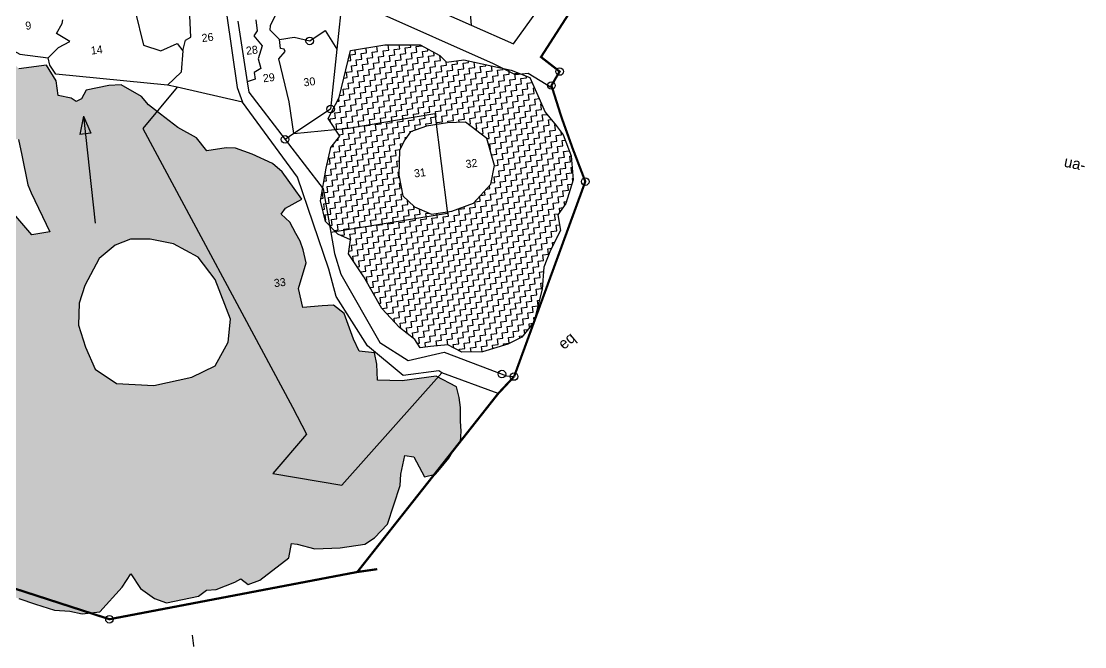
# Model space of a CAD drawing. Header units: metres. Extents: x 290104 to 292132, y 1990019 to 1991719.
# Drawn here: x 290799 to 291766, y 1990019 to 1990587 of the extents above; entities that cross this region are included whole.
import ezdxf
from ezdxf.enums import TextEntityAlignment as Align

# ---------------------------------------------------------------- set-up
doc = ezdxf.new("R2010")
doc.units = ezdxf.units.M
doc.header["$MEASUREMENT"] = 0
doc.linetypes.add('DIVIDE', pattern=[1.25, 0.5, -0.25, 0, -0.25, 0, -0.25])
for name, color, linetype in [('POLY_HATCH', 12, 'Continuous'), ('POLY_PARCEL', 6, 'Continuous'), ('POLY_ROAD', 30, 'Continuous'), ('POLY_WATER', 4, 'Continuous'), ('SYM_ARROW', 1, 'Continuous'), ('SYM_STONE', 1, 'Continuous'), ('TEXT_MAPOUT', 7, 'Continuous'), ('TEXT_PARCEL', 7, 'Continuous'), ('V_BOUND_LINE', 7, 'Continuous'), ('V_DIVIDE_LINE', 7, 'DIVIDE')]:
    doc.layers.add(name, color=color, linetype=linetype)
doc.styles.add('TEXT_MAP', font='')
doc.styles.get('TEXT_MAP').set_extended_font_data('Kruti Dev 050')
pattern_1 = [(7.0915, (290088.82, 1989667.838), (4.387969, 5.634868), [5.05005, -5.05005]), (97.0915, (290093.8315, 1989668.461), (-5.634868, 4.387969), [5.05005, -5.05005])]

# ---------------------------------------------------------------- blocks, each defined once
blk = doc.blocks.new('STONE')
blk.add_circle((0, 0), 0.851)
blk = doc.blocks.new('ARROWASPECT')
h = blk.add_hatch(color=256)
h.paths.add_polyline_path([(2.85, -2.85), (3.72, -1.98), (0, 0)])
h.paths.add_polyline_path([(0, 0), (1.98, -3.72), (2.85, -2.85)])
for points in [[(0, 0), (17.15, -17.15)], [(0, 0), (1.98, -3.72)], [(0, 0), (3.72, -1.98)], [(3.72, -1.98), (1.98, -3.72)]]:
    blk.add_lwpolyline(points)
blk = doc.blocks.new('21432')
at = {"layer": 'POLY_HATCH'}
h = blk.add_hatch(dxfattribs=at)
h.set_pattern_fill('ZIGZAG', color=256, scale=40.400397, angle=7.09149, style=0)
h.set_pattern_definition(pattern_1)
h.paths.add_polyline_path([(290750.59, 1990108.06), (290745.03, 1990087.73), (290768.68, 1990074.12), (290778.68, 1990068.05), (290796.69, 1990062.59), (290811.95, 1990057.56), (290829.21, 1990052), (290843.2, 1990051.05), (290854.42, 1990048.87), (290870.4, 1990050.48), (290890.71, 1990073.02), (290898.45, 1990085.15), (290907.45, 1990071.64), (290920.1, 1990062.82), (290931, 1990058.79), (290959.93, 1990064.69), (290967.33, 1990070.23), (290976.1, 1990070.94), (290992.98, 1990077.66), (290998.39, 1990080.64), (291005.22, 1990075.33), (291015.89, 1990079.36), (291042.04, 1990099.55), (291044.65, 1990112.58), (291049.73, 1990112.05), (291065.66, 1990107.88), (291088.65, 1990108.81), (291111.37, 1990112.02), (291119.9, 1990117.7), (291131.81, 1990130.35), (291143.26, 1990165.27), (291143.96, 1990175.56), (291147.62, 1990192.57), (291155.87, 1990191.28), (291165.43, 1990173.23), (291175.54, 1990175.64), (291179.24, 1990179.95), (291187.59, 1990190.23), (291191.39, 1990196.86), (291198.08, 1990205.01), (291198.79, 1990214.72), (291198.04, 1990223.86), (291198.05, 1990236.19), (291196.92, 1990245.28), (291194.55, 1990255), (291176.04, 1990264.67), (291145.29, 1990260.41), (291122.62, 1990261.06), (291122.1, 1990275.76), (291119.97, 1990285.91), (291106.19, 1990287.37), (291100.9, 1990298.44), (291092.36, 1990321.68), (291082.74, 1990329.17), (291072.37, 1990328.75), (291054.78, 1990326.99), (291050.89, 1990344.31), (291057.96, 1990367.76), (291055.19, 1990379.58), (291052.47, 1990387.49), (291048.57, 1990394.38), (291042.96, 1990404.54), (291035.11, 1990411.81), (291039.17, 1990417.52), (291053.83, 1990425.59), (291046.99, 1990435.15), (291035.99, 1990450.28), (291027.23, 1990457.87), (291008.79, 1990466.43), (290993.77, 1990471.95), (290985.05, 1990472.16), (290967.57, 1990469.55), (290958.27, 1990481.42), (290941.33, 1990490.76), (290925.51, 1990502.68), (290914.45, 1990511.29), (290908.31, 1990518.78), (290889.6, 1990529.47), (290878.37, 1990528.94), (290858.05, 1990524.68), (290853.82, 1990516.77), (290848.9, 1990514.42), (290844.2, 1990517.31), (290832.6, 1990519.78), (290830.63, 1990533.14), (290821.95, 1990547.29), (290796.7, 1990544.15), (290778.47, 1990562.65), (290766.96, 1990566.07), (290761.42, 1990566.07), (290743.24, 1990550.65), (290732.83, 1990534.13), (290721.4, 1990525.78), (290715.67, 1990499.45), (290716.94, 1990494.76), (290707.4, 1990499.11), (290689.84, 1990517.7), (290693.35, 1990539.6), (290700.26, 1990545.31), (290681.86, 1990570.71), (290683.81, 1990555.03), (290679.46, 1990551.03), (290677.32, 1990540.38), (290672.11, 1990532.11), (290671.85, 1990523.08), (290674.32, 1990514.39), (290668.86, 1990513.71), (290661.97, 1990530.16), (290655.57, 1990531.44), (290642.69, 1990529.15), (290634.76, 1990526.08), (290629.9, 1990520.63), (290625.89, 1990513.9), (290615.14, 1990511.18), (290600.8, 1990492.78), (290593.97, 1990475.31), (290590.72, 1990467.98), (290592.85, 1990462.01), (290602.06, 1990454.85), (290612.79, 1990435.41), (290639.9, 1990434.63), (290637.53, 1990459.26), (290642.83, 1990477.93), (290663.51, 1990492.61), (290670.63, 1990471.69), (290680.51, 1990459.07), (290694.4, 1990453.18), (290720.24, 1990451.55), (290744.72, 1990455.29), (290747.62, 1990459.8), (290745.92, 1990473.44), (290763.92, 1990479.14), (290785.75, 1990481.86), (290796.41, 1990479.72), (290799.55, 1990465.57), (290804.99, 1990438.55), (290807.97, 1990431.31), (290824.83, 1990396.02), (290808.54, 1990393.3), (290793.97, 1990410.18), (290785.45, 1990422.97), (290758.85, 1990430.74), (290726.88, 1990431.61), (290714.51, 1990430.76), (290701.46, 1990424.29), (290680.48, 1990409.22), (290665.46, 1990390.73), (290646.43, 1990382.13), (290636.63, 1990388.53), (290620.27, 1990397.57), (290604.24, 1990398.35), (290590.57, 1990393.84), (290556.62, 1990377.16), (290543.07, 1990396.93), (290534.38, 1990411.09), (290514.87, 1990428.74), (290488.01, 1990427.47), (290474.97, 1990437.62), (290452.47, 1990456.98), (290447.1, 1990461.16), (290417.51, 1990465.09), (290419.95, 1990477.93), (290416.07, 1990487.45), (290408.49, 1990498.83), (290404.9, 1990509.16), (290391.19, 1990507.84), (290362.93, 1990502.79), (290349.94, 1990498.86), (290333.53, 1990491.43), (290331.11, 1990486.12), (290323.95, 1990487.93), (290299.25, 1990491.4), (290294.65, 1990494.29), (290271.18, 1990490.99), (290262.07, 1990486.77), (290257.14, 1990483.08), (290243.49, 1990487.54), (290236.9, 1990490.96), (290231.92, 1990490.72), (290217.55, 1990485.47), (290193.94, 1990486.38), (290192.7, 1990474.68), (290170.89, 1990476.59), (290162.97, 1990475.22), (290156.14, 1990468.21), (290151.02, 1990462.95), (290142.95, 1990450.4), (290133.84, 1990440.02), (290126.81, 1990431.45), (290123.77, 1990421.83), (290122.25, 1990412.4), (290121.91, 1990402.74), (290122.38, 1990395.86), (290125.36, 1990387.38), (290132.47, 1990376.72), (290138.67, 1990370.17), (290191.23, 1990328.59), (290206.01, 1990315.03), (290222.7, 1990319.97), (290252.43, 1990322.51), (290260.82, 1990323.17), (290261.24, 1990313.6), (290273.83, 1990286.68), (290289.18, 1990256.25), (290295.66, 1990244.35), (290312.06, 1990233.3), (290331.45, 1990226.09), (290340.31, 1990222.96), (290347.42, 1990221.53), (290351.74, 1990220.91), (290363.26, 1990224.27), (290372.7, 1990225.83), (290376.96, 1990222.51), (290390.56, 1990209.19), (290408.53, 1990204.11), (290417.16, 1990202.87), (290433.95, 1990201.7), (290442.91, 1990203.97), (290450.35, 1990187.57), (290460.44, 1990180.74), (290483.76, 1990172.86), (290501.92, 1990169.34), (290522.78, 1990171.94), (290535.59, 1990177.38), (290539.8, 1990168.28), (290545.58, 1990158.99), (290563.55, 1990150.83), (290572.41, 1990146.01), (290584.97, 1990141.03), (290599.62, 1990147.09), (290614.09, 1990154.66), (290619.17, 1990160.3), (290618.25, 1990139.78), (290619.9, 1990129.59), (290627.11, 1990124.33), (290636.92, 1990116.7), (290653.55, 1990109.91), (290669.96, 1990108.1), (290684.66, 1990110.7), (290689.21, 1990117.43), (290693.43, 1990111.41), (290706.7, 1990106.9), (290717.75, 1990104.81)])
h.paths.add_polyline_path([(290857.39, 1990290.94), (290851.05, 1990310.94), (290851.63, 1990331.04), (290856.58, 1990347.06), (290869.68, 1990371.79), (290884.39, 1990383.63), (290898.33, 1990389.22), (290916.07, 1990389.11), (290937.41, 1990384.84), (290959.69, 1990372.98), (290975.32, 1990352.59), (290989.05, 1990316.56), (290987.05, 1990295.52), (290975.08, 1990274.01), (290954.02, 1990263.69), (290919.49, 1990256.31), (290885.35, 1990258.22), (290866.01, 1990271.22)], flags=16)
h.paths.add_polyline_path([(290628, 1990260.02), (290612.9, 1990253.3), (290593.37, 1990248.79), (290572.82, 1990252.47), (290547.76, 1990270.12), (290537.37, 1990286.83), (290527.31, 1990284.19), (290501.81, 1990277.56), (290478.27, 1990277.4), (290457.3, 1990284.48), (290448.18, 1990290.97), (290433.09, 1990289.78), (290408.87, 1990289.54), (290392.67, 1990297.22), (290386.71, 1990306.17), (290381.34, 1990304.81), (290356.86, 1990301.07), (290333.16, 1990307.81), (290318.5, 1990319.84), (290311.61, 1990336.29), (290318.52, 1990347.53), (290334.3, 1990354.34), (290356.3, 1990350.16), (290366.87, 1990343.16), (290375.22, 1990337.28), (290397.23, 1990349.71), (290417.35, 1990349.44), (290432.27, 1990346.45), (290436.53, 1990334.52), (290460.32, 1990343.71), (290474.99, 1990342.77), (290495.03, 1990337.64), (290511.39, 1990323.06), (290534.83, 1990318.36), (290547.02, 1990309.49), (290577.9, 1990328.57), (290588.56, 1990331.97), (290606.9, 1990329.4), (290626.33, 1990312.44), (290634.16, 1990294.02), (290625.11, 1990272.13)], flags=16)
h.paths.add_polyline_path([(290273.16, 1990383.46), (290268.66, 1990379.71), (290253.75, 1990376.27), (290226.46, 1990382.62), (290215.24, 1990390.08), (290205.73, 1990395.28), (290197.09, 1990396.33), (290197.7, 1990402.79), (290198.97, 1990409.68), (290200.55, 1990419.81), (290213.21, 1990423.51), (290224.91, 1990426.38), (290236.74, 1990425.37), (290243.11, 1990422.62), (290251.01, 1990416.16), (290263.4, 1990410.61), (290269.51, 1990404.28), (290274.52, 1990395.33), (290272.77, 1990389.44)], flags=16)
h = blk.add_hatch(dxfattribs=at)
h.set_pattern_fill('ZIGZAG', color=256, scale=40.400397, angle=7.09149, style=0)
h.set_pattern_definition(pattern_1)
h.paths.add_polyline_path([(291273.9, 1990363.89), (291279.99, 1990379.3), (291289.11, 1990397.1), (291286.66, 1990411.46), (291294.05, 1990421.71), (291300.71, 1990443.19), (291298.68, 1990464.93), (291291.63, 1990484.05), (291285.23, 1990492.58), (291275.06, 1990504.65), (291268.51, 1990519.82), (291261.13, 1990536.23), (291244.31, 1990542.8), (291201.15, 1990552.1), (291185.39, 1990550.13), (291179.32, 1990556.04), (291161.43, 1990565.81), (291129.42, 1990565.83), (291098.07, 1990560.6), (291088.03, 1990518.03), (291077.75, 1990498.76), (291088.41, 1990482.76), (291080.36, 1990472.43), (291076, 1990453.89), (291071.06, 1990423.95), (291075.39, 1990405.17), (291086.8, 1990393.92), (291098.12, 1990388.67), (291096.39, 1990375.79), (291110.33, 1990354.86), (291126.56, 1990326.23), (291142.71, 1990308.91), (291156.74, 1990298), (291161.66, 1990290.61), (291170.85, 1990291.75), (291186.7, 1990293.06), (291199.49, 1990286.65), (291218.13, 1990286.97), (291241.28, 1990293.85), (291253.84, 1990300.08), (291264.92, 1990313.7), (291272.41, 1990343.71)])
h.paths.add_polyline_path([(291210.01, 1990421.91), (291190.22, 1990414.79), (291171.92, 1990411.84), (291156.41, 1990418.58), (291145.83, 1990428.59), (291142.15, 1990447.46), (291142.66, 1990470.18), (291147.5, 1990479.45), (291152.6, 1990486.74), (291167.29, 1990491.9), (291186.25, 1990494.93), (291202.83, 1990495.66), (291222.03, 1990480.72), (291229.07, 1990456.27), (291225.86, 1990439.21)], flags=16)
for points in [[(290796.69, 1990062.59), (290811.95, 1990057.56), (290829.21, 1990052), (290843.2, 1990051.05), (290854.42, 1990048.87), (290870.4, 1990050.48), (290890.71, 1990073.02), (290898.45, 1990085.15), (290907.45, 1990071.64), (290920.1, 1990062.82), (290931, 1990058.79), (290959.93, 1990064.69), (290967.33, 1990070.23), (290976.1, 1990070.94), (290992.98, 1990077.66), (290998.39, 1990080.64), (291005.22, 1990075.33), (291015.89, 1990079.36), (291042.04, 1990099.55), (291044.65, 1990112.58), (291049.73, 1990112.05), (291065.66, 1990107.88), (291088.65, 1990108.81), (291111.37, 1990112.02), (291119.9, 1990117.7), (291131.81, 1990130.35), (291143.26, 1990165.27), (291143.96, 1990175.56), (291147.62, 1990192.57), (291155.87, 1990191.28), (291165.43, 1990173.23), (291175.54, 1990175.64), (291179.24, 1990179.95), (291187.59, 1990190.23), (291191.39, 1990196.86), (291198.08, 1990205.01), (291198.79, 1990214.72), (291198.04, 1990223.86), (291198.05, 1990236.19), (291196.92, 1990245.28), (291194.55, 1990255), (291176.04, 1990264.67), (291145.29, 1990260.41), (291122.62, 1990261.06), (291122.1, 1990275.76), (291119.97, 1990285.91), (291106.19, 1990287.37), (291100.9, 1990298.44), (291092.36, 1990321.68), (291082.74, 1990329.17), (291072.37, 1990328.75), (291054.78, 1990326.99), (291050.89, 1990344.31), (291057.96, 1990367.76), (291055.19, 1990379.58), (291052.47, 1990387.49), (291048.57, 1990394.38), (291042.96, 1990404.54), (291035.11, 1990411.81), (291039.17, 1990417.52), (291053.83, 1990425.59), (291046.99, 1990435.15), (291035.99, 1990450.28), (291027.23, 1990457.87), (291008.79, 1990466.43), (290993.77, 1990471.95), (290985.05, 1990472.16), (290967.57, 1990469.55), (290958.27, 1990481.42), (290941.33, 1990490.76), (290925.51, 1990502.68), (290914.45, 1990511.29), (290908.31, 1990518.78), (290889.6, 1990529.47), (290878.37, 1990528.94), (290858.05, 1990524.68), (290853.82, 1990516.77), (290848.9, 1990514.42), (290844.2, 1990517.31), (290832.6, 1990519.78), (290830.63, 1990533.14), (290821.95, 1990547.29), (290796.7, 1990544.15)], [(290796.41, 1990479.72), (290799.55, 1990465.57), (290804.99, 1990438.55), (290807.97, 1990431.31), (290824.83, 1990396.02), (290808.54, 1990393.3), (290793.97, 1990410.18)], [(291077.75, 1990498.76), (291088.03, 1990518.03), (291098.07, 1990560.6), (291129.42, 1990565.83), (291161.43, 1990565.81), (291179.32, 1990556.04), (291185.39, 1990550.13), (291201.15, 1990552.1), (291244.31, 1990542.8), (291261.13, 1990536.23), (291268.51, 1990519.82), (291275.06, 1990504.65), (291285.23, 1990492.58), (291291.63, 1990484.05), (291298.68, 1990464.93), (291300.71, 1990443.19), (291294.05, 1990421.71), (291286.66, 1990411.46), (291289.11, 1990397.1), (291279.99, 1990379.3), (291273.9, 1990363.89), (291272.41, 1990343.71), (291264.92, 1990313.7), (291253.84, 1990300.08), (291241.28, 1990293.85), (291218.13, 1990286.97), (291199.49, 1990286.65), (291186.7, 1990293.06), (291170.85, 1990291.75), (291161.66, 1990290.61), (291156.74, 1990298), (291142.71, 1990308.91), (291126.56, 1990326.23), (291110.33, 1990354.86), (291096.39, 1990375.79), (291098.12, 1990388.67), (291086.8, 1990393.92), (291075.39, 1990405.17), (291071.06, 1990423.95), (291076, 1990453.89), (291080.36, 1990472.43), (291088.41, 1990482.76), (291077.75, 1990498.76)], [(291167.29, 1990491.9), (291152.6, 1990486.74), (291147.5, 1990479.45), (291142.66, 1990470.18), (291142.15, 1990447.46), (291145.83, 1990428.59), (291156.41, 1990418.58), (291171.92, 1990411.84), (291190.22, 1990414.79), (291210.01, 1990421.91), (291225.86, 1990439.21), (291229.07, 1990456.27), (291222.03, 1990480.72), (291202.83, 1990495.66), (291186.25, 1990494.93), (291167.29, 1990491.9)], [(290884.39, 1990383.63), (290869.68, 1990371.79), (290856.58, 1990347.06), (290851.63, 1990331.04), (290851.05, 1990310.94), (290857.39, 1990290.94), (290866.01, 1990271.22), (290885.35, 1990258.22), (290919.49, 1990256.31), (290954.02, 1990263.69), (290975.08, 1990274.01), (290987.05, 1990295.52), (290989.05, 1990316.56), (290975.32, 1990352.59), (290959.69, 1990372.98), (290937.41, 1990384.84), (290916.07, 1990389.11), (290898.33, 1990389.22), (290884.39, 1990383.63)]]:
    blk.add_lwpolyline(points, dxfattribs=at)
at = {"layer": 'POLY_PARCEL'}
for points in [[(290945.76, 1990560.42), (290948.28, 1990570.19), (290953.07, 1990572.69), (290951.49, 1990605.09), (290946.31, 1990607.68), (290942.81, 1990631.51)], [(291091.04, 1990610.62), (291085.87, 1990561.98)], [(290894.3, 1990598.18), (290902.41, 1990596.29), (290910.03, 1990565.43), (290925.76, 1990560.38), (290940.57, 1990567.07), (290945.76, 1990560.42)], [(290823.29, 1990554.11), (290832.92, 1990563.39), (290843.02, 1990568.96), (290830.81, 1990576.07), (290836.13, 1990585.36), (290836.6, 1990588.47)], [(291012.1, 1990588.63), (291013.34, 1990578.61), (291010.4, 1990574.04), (291017.87, 1990564.79), (291014.41, 1990553.14), (291016.56, 1990544.29), (291010.69, 1990540.75), (291011.46, 1990534.54), (291004.33, 1990532.23)], [(291033.61, 1990570.81), (291025.2, 1990579.23), (291025.37, 1990583.46), (291030.46, 1990593.36)], [(291033.61, 1990570.81), (291047.05, 1990572.83), (291061.17, 1990569.32), (291075.08, 1990578.77), (291085.87, 1990561.98)], [(290772.64, 1990570.99), (290797.53, 1990557.37), (290823.29, 1990554.11)], [(291046.66, 1990485.21), (291042.43, 1990514.04), (291033, 1990553.2), (291038.83, 1990559.88), (291037.88, 1990561.87), (291034.64, 1990562.52), (291033.61, 1990570.81)], [(290945.76, 1990560.42), (290944.34, 1990541.12), (290931.78, 1990529.31)], [(291085.87, 1990561.98), (291080.09, 1990507.5), (291046.66, 1990485.21)], [(290931.78, 1990529.31), (290830.2, 1990539.32), (290824.89, 1990547.29), (290823.29, 1990554.11)], [(290940.76, 1990527.25), (290931.78, 1990529.31)], [(290940.76, 1990527.25), (290909.56, 1990489.89), (291045.48, 1990236.6), (291058.07, 1990211.96), (291027.55, 1990176.2), (291090.33, 1990165.54), (291181.12, 1990267.79)], [(291000.05, 1990513.63), (290940.76, 1990527.25)], [(291046.66, 1990485.21), (291096.27, 1990490.23), (291174.97, 1990503.52), (291186.38, 1990412.58), (291080.29, 1990395.16)], [(291046.66, 1990485.21), (291038.71, 1990479.91)]]:
    blk.add_lwpolyline(points, dxfattribs=at)
at = {"layer": 'POLY_ROAD'}
for points in [[(291207.92, 1990583.79), (291246.21, 1990566.7), (291322.8, 1990673.06)], [(290981.02, 1990624.41), (290985.58, 1990594.27), (290995.1, 1990527.11), (291000.05, 1990513.63)], [(291281.6, 1990526.48), (291259.82, 1990539.68), (291248.19, 1990538.63), (291228.11, 1990548.67), (291120.57, 1990596.45), (291113.14, 1990608.94)], [(290995.74, 1990587.28), (291004.33, 1990532.23)], [(291004.33, 1990532.23), (291005.82, 1990522.72), (291038.71, 1990479.91)], [(291181.12, 1990267.79), (291178.41, 1990269.45), (291145.94, 1990265.41), (291113.6, 1990292.35), (291085.04, 1990337.24), (291078.36, 1990362.08), (291050, 1990445.44), (291000.05, 1990513.63)], [(291038.71, 1990479.91), (291073.31, 1990434.9), (291080.29, 1990395.16)], [(291080.29, 1990395.16), (291083.61, 1990376.25), (291089.44, 1990357.5), (291124.74, 1990295.23), (291150.74, 1990278.99), (291183.28, 1990286.54), (291239.91, 1990265.12), (291246.91, 1990264.39)], [(291232.37, 1990248.86), (291181.12, 1990267.79)]]:
    blk.add_lwpolyline(points, dxfattribs=at)
at = {"layer": 'POLY_WATER'}
for points in [[(291201.74, 1990653.4), (291207.92, 1990583.79)], [(291148.13, 1990610.48), (291207.92, 1990583.79)]]:
    blk.add_lwpolyline(points, dxfattribs=at)
at = {"layer": 'V_BOUND_LINE', "const_width": 2.02}
for points in [[(291281.6, 1990526.48), (291280.84, 1990528.88), (291288.28, 1990541.57), (291271.35, 1990554.75), (291329.86, 1990645.71), (291360.03, 1990666.71)], [(291246.91, 1990264.39), (291311.64, 1990441.58), (291300.11, 1990471.69), (291289.9, 1990500.21), (291281.6, 1990526.48)], [(290429.14, 1990512.39), (290244.3, 1990488.32), (290147.1, 1990476.22), (290107.99, 1990390.2), (290213.09, 1990318.36), (290259.59, 1990322.97), (290286.4, 1990240.65), (290523.68, 1990160.24), (290755.4, 1990083.88), (290879.1, 1990043.86), (291104.4, 1990086.79), (291232.37, 1990248.86)], [(291232.37, 1990248.86), (291246.91, 1990264.39)]]:
    blk.add_lwpolyline(points, dxfattribs=at)
at = {"layer": 'V_DIVIDE_LINE', "ltscale": 10, "const_width": 2.02, "flags": 128}
blk.add_lwpolyline([(291104.4, 1990086.79), (291122.49, 1990089.34)], dxfattribs=at)
at = {"layer": 'SYM_ARROW', "xscale": 4.040039690442527, "yscale": 4.040039690442527, "zscale": 4.040039690442527, "rotation": 321.2666738489893}
blk.add_blockref('ARROWASPECT', (290855.37, 1990501.1), dxfattribs=at)
at = {"layer": 'SYM_STONE', "xscale": 4.040039690442526, "yscale": 4.040039690442526, "zscale": 4.040039690442526, "rotation": 277.0914929863585}
for p in [(291061.17, 1990569.32), (291288.28, 1990541.57), (291280.84, 1990528.88), (291080.09, 1990507.5), (291038.71, 1990479.91), (291311.64, 1990441.58), (291235.85, 1990266.65), (291246.91, 1990264.39), (290879.1, 1990043.86)]:
    blk.add_blockref('STONE', p, dxfattribs=at)
at = {"layer": 'TEXT_MAPOUT', "style": 'TEXT_MAP'}
for s, rotation, p in [('ua-', 348.25509, (291746.16, 1990455.17)), ('eq', 39.6831, (291292.1, 1990288.38)), ('l', 7.09149, (290954.23, 1990018.76))]:
    blk.add_text(s, height=10.1, rotation=rotation, dxfattribs=at).set_placement(p)
at = {"layer": 'TEXT_PARCEL', "style": 'TEXT_MAP'}
for s, height, p in [('9', 7.27, (290805.32, 1990583.34)), ('26', 7.272, (290968.27, 1990572.57)), ('14', 7.272, (290867.48, 1990561.2)), ('28', 7.272, (291008.53, 1990560.99)), ('29', 7.272, (291023.94, 1990536.03)), ('30', 7.272, (291060.85, 1990532.27)), ('32', 7.272, (291208.16, 1990458.08)), ('31', 7.272, (291161.3, 1990449.55)), ('33', 7.272, (291033.94, 1990349.88))]:
    blk.add_text(s, height=height, rotation=7.09149, dxfattribs=at).set_placement(p, align=Align.MIDDLE)

msp = doc.modelspace()

# ---------------------------------------------------------------- block references
msp.add_blockref('21432', (0, 0))

doc.saveas('drawing.dxf')
